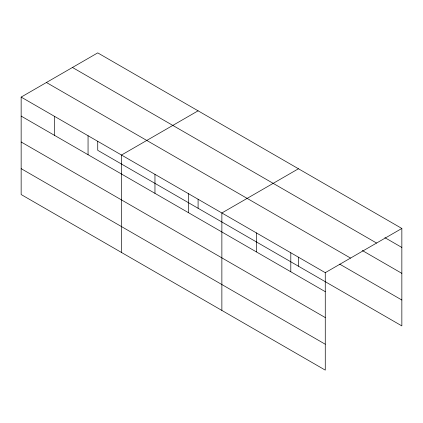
<?xml version="1.0" encoding="UTF-8"?>
<svg xmlns="http://www.w3.org/2000/svg" width="423" height="423" viewBox="0 0 423 423"><rect width="100%" height="100%" fill="white"/><g stroke="black" fill="none" stroke-linecap="round" stroke-linejoin="round"><path stroke-width="0.63" d="M21.15 97.094L325.266 272.676L325.266 370.12L21.15 194.538L21.15 97.094L97.734 52.88L401.85 228.462L401.85 325.906L97.734 150.324L97.734 141.266M198.091 110.821L121.507 155.035L121.507 252.483M298.453 168.761L221.869 212.981L221.869 310.424M325.266 272.676L401.85 228.462M384.898 237.673L401.85 247.455M72.46 67.469L376.576 243.051M362.3 250.511L401.85 273.343M46.424 82.506L350.54 258.083M339.695 264.132L401.85 300.018M21.15 116.092L325.266 291.674M21.15 141.98L325.266 317.562M21.15 168.65L325.266 344.232M298.453 257.147L298.453 266.21M290.802 252.774L290.802 271.772M256.333 232.877L256.333 251.875M198.091 199.207L198.091 208.264M188.415 193.665L188.415 212.663M154.961 174.35L154.961 193.348M88.058 135.725L88.058 154.718M54.604 116.41L54.604 135.408"/></g></svg>
